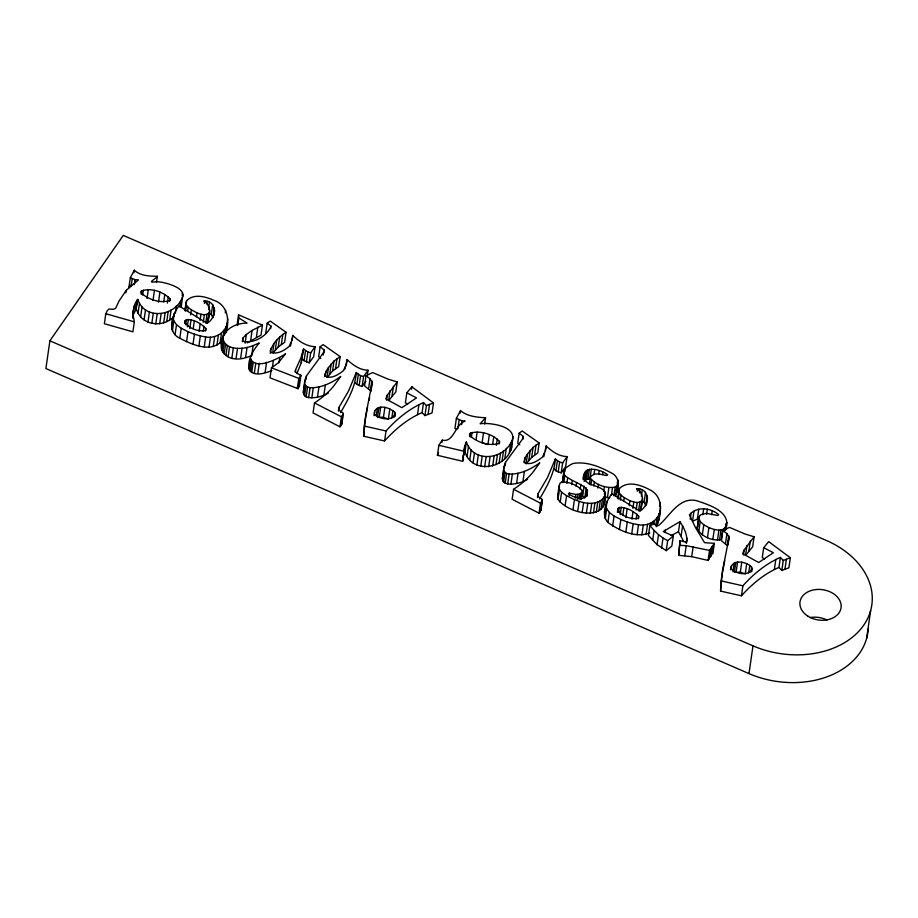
<?xml version="1.0" encoding="UTF-8"?>
<svg xmlns="http://www.w3.org/2000/svg" width="918" height="918" viewBox="0 0 918 918"><rect width="100%" height="100%" fill="white"/><g stroke="black" fill="none" stroke-linecap="round" stroke-linejoin="round"><path stroke-width="1.38" d="M170.025 298.843L170.014 300.37C160.558 303.789 148.268 299.635 140.993 292.785L140.867 291.339C150.345 287.173 163.037 291.545 170.025 298.843L169.658 301.345M132.846 318.225C133.362 311.73 133.179 304.604 137.78 299.371C144.734 320.944 176.531 316.159 182.716 296.457C183.933 290.937 177.954 287.701 173.754 285.854C168.189 283.536 162.302 281.952 156.255 281.631C146.134 283.49 154.809 279.588 157.357 276.307C149.519 276.18 140.316 275.928 134.326 270.236L130.322 277.729L128.876 287.736L130.207 285.234M271.935 370.516C242.455 382.68 244.521 360.12 259.255 342.976L253.116 345.57L251.681 355.564C213.401 372.157 210.245 323.836 247.091 323.056L238.818 317.972L238.565 314.805L262.445 325.167L261.01 335.162L247.217 342.85M222.776 336.906C223.544 351.055 243.695 349.712 253.116 345.57M686.492 542.986C688.018 535.378 684.036 527.816 679.917 521.676L663.232 531.556L673.284 536.055L671.838 546.061L666.25 550.674L657.047 544.626L648.441 535.492L649.887 525.486L652.423 522.526L656.84 525.934L658.55 525.555C669.738 516.295 679.079 496.42 696.636 500.723C708.925 504.831 731.508 511.51 725.989 528.688M586.969 495.949L587.417 490.361C581.714 480.55 547.174 476.465 572.981 463.487C586.063 461.192 599.202 466.413 610.527 472.506C620.361 476.603 619.375 487.584 615.519 495.617L616.965 485.611L618.204 482.581M384.596 440.973L386.03 430.978C396.496 419.274 409.038 408.866 423.531 402.589L422.085 412.595C407.592 418.86 395.05 429.268 384.596 440.973L363.7 436.245L364.159 425.952L367.579 406.926M363.7 436.245L365.594 415.946L372.249 382.496L370.057 378.732L365.972 375.841L364.526 385.847L370.424 390.724L371.87 380.718M616.77 492.576L618.262 481.193M741.457 595.805L742.891 585.81C753.357 574.106 765.899 563.698 780.392 557.421L778.946 567.427C764.453 573.704 751.911 584.112 741.457 595.805L720.561 591.089L721.02 580.784L724.727 560.45M720.561 591.089L722.455 570.789L729.11 537.328L726.93 533.565L722.833 530.684L721.399 540.679L727.285 545.556L728.731 535.561M250.453 357.722C254.091 371.331 278.464 358.571 285.567 353.774L278.349 362.874L271.464 367.82L270.018 377.826L298.052 388.704L299.394 386.191L299.084 384.917M290.421 346.12L292.842 335.437C298.786 341.289 306.566 346.442 315.126 346.671L310.686 352.799L307.874 351.996L303.537 348.966L301.07 357.469L295.573 369.782L295.389 371.549L296.64 372.983L300.886 375.405L299.486 378.698L298.052 388.704M583.343 479.621C582.173 464.359 600.154 468.914 607.727 474.824L606.649 475.57L598.984 473.94L594.818 473.986L590.618 476.235L590.274 478.037C595.736 485.048 606.465 488.663 615.163 487.114L616.965 485.611M181.454 304.546L181.271 306.451L182.9 294.54M226.161 330.147L225.908 332.741C229.993 320.68 227.641 304.845 213.951 300.37C205.609 296.606 194.146 293.324 186.629 300.599L184.748 310.25M656.163 526.737C661.224 515.537 664.001 498.704 651.837 490.912C642.451 485.622 628.773 479.896 619.466 488.399L617.596 498.049M658.757 520.54L660.57 506.644M456.774 429.383L454.938 428.339L456.384 418.333L460.538 410.621C467.239 416.451 477.039 417.254 485.576 417.782L480.16 423.76C490.602 422.211 520.667 426.87 510.752 443.073C501.664 460.136 472.793 462.328 466.413 441.891L464.978 451.885C472.162 475.432 507.906 468.26 511.693 446.55M328.506 392.904C321.977 397.563 298.878 402.853 304.283 388.039M340.13 356.609L334.014 361.061L328.495 367.533L327.06 377.539L332.568 371.056L338.685 366.615L340.13 356.609L323.125 344.617L320.107 346.786L324.329 350.171L323.584 352.546L306.532 375.783L304.914 380.293L303.571 394.556M527.575 479.276C521.045 483.935 497.946 489.214 503.339 474.411M539.187 442.981L533.071 447.433L527.563 453.905L526.117 463.911L531.637 457.428L537.753 452.987L539.187 442.981L522.193 430.99L519.175 433.147L523.386 436.543L522.64 438.919L505.589 462.156L503.982 466.665L502.639 480.929M456.384 418.333L462.144 420.857L465.116 421.087C455.007 424.46 453.825 443.05 442.201 440.135L438.861 445.31L437.416 455.317L462.683 461.272L464.726 446.056L466.413 441.891M462.683 461.272L464.726 446.056M49.893 340.796L752.99 645.847A82.987 61.185 8.2 0 0 863.677 625.273A82.987 61.185 8.2 0 0 826.349 540.461L123.264 235.41L49.893 340.796L45.9 368.543L748.985 673.594A82.987 61.185 8.2 0 0 868.187 629.071M130.322 277.729L135.049 279.692L138.515 279.864L126.214 290.375L119.099 300.92L115.634 308.333L113.43 309.286L108.978 309.068L107.395 310.525L105.811 313.726L104.377 323.733L132.903 331.834L134.349 321.839L133.213 315.723M125.858 292.876L126.214 290.375M131.113 286.393L132.192 278.888M133.959 272.738L134.326 270.236M134.326 284.695L135.049 279.692M132.582 315.058L133.305 310.054M132.513 317.456L134.613 304.856M133.167 314.851L135.703 310.1L137.149 300.106M135.703 310.1L137.448 299.761M136.002 309.768L137.78 299.371M173.95 316.503C164.311 327.072 145.147 326.211 138.067 313.164L139.502 303.169M141.246 294.334L141.785 290.593M142.611 295.068L143.334 290.077M140.638 316.687L142.083 306.692M147.041 298.488L148.303 289.732M144.08 319.854L145.526 309.848M147.959 322.08L149.393 312.086M153.019 300.381L154.465 290.375M156.45 282.549L157.357 276.307M151.826 323.388L153.272 313.382M158.504 302.079L159.95 292.085M155.739 323.939L157.185 313.933M159.686 323.744L161.132 313.738M163.725 301.976L164.804 294.471M163.679 322.803L165.125 312.797M167.374 303.089L168.269 296.835M166.743 321.575L168.189 311.581M169.658 319.98L171.104 309.974M222.626 340.142C211.76 353.568 192.137 344.629 179.802 338.237C166.651 332.132 171.781 314.725 178.999 305.969L207.066 323.251C216.923 317.972 217.325 299.968 203.681 301.024C211.771 305.579 210.233 315.643 207.25 323.021L209.763 310.192M171.815 329.046L173.204 317.1M173.341 319.579L174.236 313.325M172.389 330.95L173.835 320.944L173.261 319.039M175.384 313.141L176.463 305.637M175.074 334.657L176.508 324.662L173.835 320.944M179.767 306.968L180.662 300.725M182.154 295.275L182.521 292.773M179.802 338.237L181.236 328.242L176.508 324.662M185.367 309.355L185.906 305.602M186.274 303.101L186.629 300.599M185.459 311.259L186.354 305.005L185.838 302.745M184.736 323.274L185.092 320.772L186.434 319.694C193.583 319.085 201.065 323.434 205.839 328.506L205.655 330.388C198.667 332.155 188.947 328.426 184.759 322.39L185.092 320.772M185.711 324.697L186.434 319.694M187.662 311.122L188.201 307.369L186.354 305.005M187.329 326.865L188.408 319.372M186.561 341.68L188.006 331.685L181.236 328.242M190.634 314.84L191.357 309.836L188.201 307.369M189.785 328.552L191.047 319.808M193.25 328.495L194.329 320.99M196.532 316.699L197.072 312.946L191.357 309.836M193.009 344.216L194.444 334.209L188.006 331.685M200.067 320.543L200.973 314.289L197.072 312.946M199.103 331.306L200.181 323.813M204.427 303.376L204.783 300.874M198.896 345.96L200.342 335.965L194.444 334.209M203.28 322.241L204.37 314.736L207.02 314.3L208.696 313.027M206.791 303.801L207.158 301.299M203.303 331.318L204.014 326.315M205.758 323.056L207.02 314.3M208.742 307.174L209.453 302.171M205.483 331.008L205.839 328.506M208.834 309.653L209.201 307.151M204.232 346.935L205.678 336.929C215.374 338.88 225.61 332.695 227.354 322.746M214.433 307.633L212.999 317.628L211.266 314.518L212.712 304.512M209.017 347.13L210.463 337.135M213.94 315.172L214.72 310.054M213.251 346.545L214.697 336.55M216.935 345.191L218.369 335.196M220.056 343.057L221.502 333.062M225.289 312.831L225.644 310.33M221.307 348.817L224.072 330.147M221.789 350.733L223.235 340.739M224.049 335.575L224.417 333.073M225.059 334.003L226.138 326.51M222.741 352.535L224.187 342.54M226.287 328.851L227.721 318.844M224.118 354.13L225.564 344.124M225.92 355.507L227.354 345.501M228.134 356.666L229.569 346.66M231.898 357.871L233.344 347.865M237.119 324.8L238.565 314.805M237.739 325.465L238.818 317.972M236.075 358.387L237.521 348.392M242.421 341.748L242.96 337.996L246.368 334.485L252.094 330.4L262.445 325.167M240.654 358.227L242.088 348.232M245.106 343.229L246.368 334.485M245.622 357.377L247.068 347.383M250.66 340.394L252.094 330.4M249.042 369.323L250.476 359.317M251.36 356.23L251.716 353.728M249.501 370.654L250.947 360.648M250.396 371.721L251.842 361.726M256.42 337.078L257.855 327.083M251.739 372.524L253.173 362.53M254.343 373.178L255.778 363.184M257.832 373.27L259.278 363.264M265.738 333.154L267.172 323.159L270.294 321.105L286.072 332.293L284.637 342.288L278.269 346.97L273.22 352.822M270.649 328.598L271.005 326.097L267.172 323.159M265.13 372.387L266.564 362.392M270.282 353.292C271.074 344.181 278.739 337.021 286.072 332.293M272.692 352.489L273.954 343.734M272.302 368.015L273.38 360.51M275.308 350.091L276.754 340.085M278.269 346.97L279.703 336.963M281.367 344.365L282.813 334.37M278.992 362.644L279.715 357.641M292.119 340.44L292.842 335.437M295.217 372.283L295.573 369.782M297.352 388.394L298.786 378.4L271.464 367.82M296.881 373.626L301.242 362.736L302.676 352.741M301.242 362.736L303.537 348.966M299.807 379.914L300.53 374.911M299.394 386.191L300.886 375.405M315.126 346.671L313.692 356.666L309.251 362.794L304.087 360.694L305.522 350.687M306.428 361.99L307.874 351.996M303.215 392.64L304.914 380.293M305.992 379.536L306.532 375.783M309.251 362.794L310.686 352.799M304.535 396.025L305.981 386.03L305.017 384.55M306.119 397.058L307.553 387.063L305.981 386.03M308.609 397.701L310.054 387.706C321.22 388.096 331.834 382.863 340.704 376.483L333.464 386.409A119.776 88.312 8.2 0 1 314.507 402.922L313.061 412.928L339.981 426.824L341.852 424.001L343.286 414.007L343.125 413.077L338.708 409.921L338.937 407.408L348.438 391.217L356.264 372.57L360.567 375.726L363.562 376.506L368.038 370.218C359.879 370.103 352.81 365.008 347.142 359.581L344.87 369.105M311.845 397.781L313.29 387.775M320.107 346.786L318.672 356.781L320.772 358.479M323.216 355.048L323.584 352.546M317.525 396.92L318.959 386.926M323.962 352.673L324.329 350.171M324.479 376.609L325.982 371.492L328.495 367.533M325.259 376.483L325.982 371.492M323.882 395.015L325.328 385.021M329.746 374.051L331.18 364.044M332.568 371.056L334.014 361.061M335.552 368.588L336.998 358.582M338.398 411.161L338.937 407.408M346.247 365.834L347.142 359.581M339.981 426.824L341.427 416.829L343.286 414.007M340.876 425.791L342.322 415.785M342.035 420.582L342.575 416.829M340.555 412.595C347.773 400.214 355.369 387.212 356.264 372.57M365.846 381.257L362.128 386.501L356.873 384.424L358.307 374.418M359.122 385.721L360.567 375.726M362.128 386.501L363.562 376.506M367.131 376.46L368.038 370.218M368.623 388.727L370.057 378.732M370.987 391.24L372.249 382.496M374.016 415.728L374.739 410.725C379.685 404.092 389.657 407.741 394.774 412.285L395.05 416.474M376.254 415.739L377.332 408.235M377.493 417.506L378.927 407.512M380.718 407.122L379.272 417.116L383.437 417.38L388.383 419.01L389.817 409.003M383.437 417.38L384.883 407.374M386.57 400.156L387.293 395.153L397.242 381.945L388.084 379.145L372.593 372.536L365.972 375.841M390.093 390.655L388.658 400.65L395.796 391.952L397.242 381.945M391.997 396.232L393.443 386.237M391.825 418.126L392.915 410.633M394.051 417.288L394.774 412.285M422.085 412.595L424.965 415.602L432.045 412.951L433.48 402.956L411.861 386.799L406.846 392.812L405.4 402.818L407.81 404.092M411.494 389.301L411.861 386.799M417.495 414.615L418.929 404.62M424.965 415.602L426.4 405.607L423.531 402.589M428.075 414.42L429.521 404.425L433.48 402.956M441.845 442.637L442.201 440.135M457.875 428.66L459.138 419.916M460.182 413.123L460.538 410.621M461.605 424.609L462.144 420.857M467.067 456.292L468.513 446.297M469.901 436.819L470.441 433.078C480.493 430.37 492.289 433.881 499.472 441.386L499.53 443.164C489.776 446.779 476.832 442.407 469.442 435.235L470.441 433.078M471.336 437.484L472.047 432.493M469.752 459.952L471.198 449.958M476.063 439.573L477.142 432.068M473.022 462.867L474.468 452.872M476.878 465.047L478.324 455.041M484.681 424.024L485.576 417.782M482.088 442.751L483.534 432.757M480.745 466.344L482.191 456.349M484.67 466.918L486.115 456.923M489.363 434.593L487.917 444.587L483.258 443.119M488.651 466.769L490.086 456.774M492.691 444.266L493.769 436.761M492.691 465.896L494.125 455.89M496.34 445.299L497.246 439.056M495.995 464.623L497.441 454.628M499.117 443.887L499.472 441.386M499.128 462.947L500.574 452.941M502.089 460.847L503.523 450.841M504.866 458.334L506.311 448.328M502.284 479.012L503.982 466.665M505.049 465.896L505.589 462.156M503.603 482.398L505.049 472.391L504.085 470.923M509.306 453.067L510.752 443.073M505.175 483.43L506.621 473.436L505.049 472.391M510.683 450.749L512.129 440.743M511.475 448.569L513.128 436.543M507.677 484.073L509.111 474.067C520.288 474.468 530.902 469.236 539.761 462.844L532.52 472.781A119.776 88.312 8.2 0 1 513.564 489.294L512.129 499.289L539.05 513.196L540.909 510.374L542.354 500.379L542.182 499.449L537.764 496.282L537.994 493.781L547.495 477.589L555.333 458.943L559.624 462.087L562.631 462.879L567.094 456.579C558.947 456.476 551.867 451.381 546.199 445.953L543.754 456.728M510.901 484.142L512.347 474.147M519.175 433.147L517.729 443.153L519.84 444.851M516.582 483.293L518.027 473.298M523.03 439.045L523.386 436.543M524.316 462.856L525.039 457.852L527.563 453.905M522.95 481.388L524.396 471.382M528.802 460.411L530.248 450.417M531.637 457.428L533.071 447.433M534.62 454.949L536.055 444.955M537.455 497.533L537.994 493.781M545.487 450.956L546.199 445.953M539.05 513.196L540.484 503.19L542.354 500.379M539.933 512.164L541.379 502.157M542.182 499.449L540.909 510.374M539.612 498.967C546.841 486.586 554.426 473.585 555.333 458.943M567.094 456.579L565.649 466.585L561.185 472.873L555.929 470.796L557.375 460.79M558.19 472.093L559.624 462.087M583.699 477.119C585.879 486.712 599.706 484.394 604.778 491.704C611.285 523.214 569.103 514.688 557.983 499.312L557.616 496.213L559.051 486.219L560.003 483.293L561.437 482.168C568.953 481.445 577.319 485.22 582.425 490.625L581.163 499.369M561.185 472.873L562.631 462.879M559.108 489.546L559.464 487.045M557.983 499.312L559.429 489.317L559.051 486.219M563.79 472.609L562.344 482.616L564.054 472.036M562.895 481.824L563.973 474.319M560.152 502.249L561.598 492.255L559.429 489.317M564.937 471.359L565.293 468.857M563.881 482.179L564.788 475.926M566.842 483.465L567.565 478.462M565.121 505.738L566.567 495.731L561.598 492.255M569.149 495.686L569.516 493.184L575.827 494.435L579.706 494.033L582.184 492.197L582.425 490.625M571.673 484.67L572.212 480.917M576.091 486.402L576.63 482.65M572.993 509.593L574.438 499.599L566.567 495.731M575.288 498.187L575.827 494.435M577.215 499.415L577.938 494.412M580.199 489.317L580.922 484.314M578.983 499.036L579.706 494.033M577.697 511.395L579.132 501.389L574.438 499.599M580.222 499.541L581.117 493.287M583.309 479.116L583.859 475.363M584.284 480.217L585.546 471.462M584.135 486.012L582.701 496.018L584.777 497.831L586.223 487.825M584.1 481.457L585.076 480.355L586.51 470.349M585.076 480.355L586.361 479.586L587.807 469.58M582.138 512.611L583.584 502.616L579.132 501.389M586.361 479.586L587.979 479.162L589.413 469.167M586.522 496.615L587.417 490.361M591.353 469.087L589.907 479.081L587.979 479.162M589.367 484.279L590.618 476.235M586.35 513.254L587.784 503.259C594.612 503.982 603.333 501.561 605.455 494.251M590.848 485.083L591.571 480.08M593.969 474.549L594.692 469.557M593.82 485.978L594.359 482.225M590.308 513.323L591.743 503.316M598.593 474.514L599.133 470.762M593.476 512.91L594.921 502.903M597.939 488.078L598.479 484.325M596.321 512.072L597.767 502.077M602.61 474.721L602.965 472.219M598.846 510.821L600.28 500.826M601.026 509.157L602.472 499.151M603.688 491.486L604.411 486.483M604.423 494.205L604.778 491.704M602.965 506.931L604.4 496.936M649.772 532.991C635.474 538.327 619.489 530.753 607.911 522.457C600.693 514.367 606.041 501.274 611.836 493.769L639.903 511.051C649.76 505.784 650.162 487.779 636.53 488.824C644.608 493.379 643.082 503.443 640.098 510.821L642.611 497.992M604.664 516.845L606.041 504.9M609.839 497.694L607.452 497.556L608.886 487.55M605.823 509.88L607.085 501.125M605.237 518.75L606.672 508.744L606.098 506.839M611.399 495.261L612.478 487.768M607.911 522.457L609.357 512.462L606.672 508.744M613.901 495.869L615.163 487.114M617.298 483.453L617.837 479.701M612.639 526.037L614.073 516.042L609.357 512.462M618.755 493.402L619.466 488.399M618.296 499.059L619.191 492.805L618.675 490.556M617.389 512.324L617.929 508.572L619.271 507.493C626.432 506.885 633.902 511.234 638.687 516.306L638.492 518.188C631.515 519.955 621.784 516.226 617.596 510.19L617.929 508.572M618.548 512.496L619.271 507.493M620.316 500.172L621.038 495.169L619.191 492.805M620.178 514.677L621.256 507.172M619.409 529.491L620.843 519.485L614.073 516.042M623.655 501.389L624.206 497.648L621.038 495.169M622.806 515.101L623.884 507.608M625.904 517.545L627.166 508.79M629.197 505.749L629.909 500.746L624.206 497.648M625.846 532.015L627.292 522.009L620.843 519.485M632.915 508.342L633.81 502.1L629.909 500.746M631.94 519.106L633.018 511.613M637.264 491.176L637.62 488.674M631.733 533.76L633.179 523.765L627.292 522.009M636.128 510.041L637.207 502.536L639.857 502.112L641.533 500.826M639.456 492.851L639.995 489.11M636.14 519.118L636.862 514.114M638.595 510.856L639.857 502.112M641.395 496.225L642.302 489.971M638.32 518.808L638.687 516.306M637.081 534.735L638.515 524.74C648.223 526.68 658.447 520.495 660.191 510.546M645.836 505.439L644.103 502.318L645.549 492.312M645.641 505.818L646.008 503.316M646.02 504.189L647.282 495.433M641.854 534.93L643.3 524.935M646.605 504.234L647.569 497.854M646.088 534.356L647.534 524.35M650.851 525.498L651.206 522.996M652.067 525.027L652.423 522.526M653.8 524.614L654.339 520.862M652.675 540.45L654.109 530.443L649.887 525.486M655.831 525.452L656.909 517.947M659.549 506.38L660.088 502.628M657.54 524.304L658.975 514.309M657.047 544.626L658.493 534.632L654.109 530.443M661.58 548.046L663.014 538.04L658.493 534.632M664.919 532.417L665.286 529.915M666.25 550.674L667.684 540.679L673.284 536.055M683.749 541.505L678.482 531.683L679.917 521.676M686.848 540.484L686.159 542.228L680.02 540.61L678.666 555.333L691.724 556.652L708.076 560.428L712.483 553.233M681.167 535.733L682.613 525.739M678.666 555.333L680.02 540.61M686.194 543.112L686.916 538.109M684.782 555.688L686.216 545.682L709.522 550.421L714.365 543.341L704.542 542.676L695.408 527.391L689.372 514.883C696.9 506.047 710.394 507.734 718.656 514.573L717.83 515.491L706.321 513.38L700.801 514.688L698.609 517.442L697.21 528.665C701.536 536.697 712.402 541.413 721.296 539.566L722.741 529.56L725.277 527.54L726.884 522.445M690.244 519.313L691.139 513.059M693.974 511.177L692.539 521.183L697.313 519.175L698.747 509.169M691.724 556.652L693.159 546.646M697.21 528.665L699.057 516.375M698.759 531.556L700.205 521.562L698.609 517.442M702.798 514.78L703.693 508.526M702.339 534.827L703.785 524.832L700.205 521.562M706.619 514.137L707.33 509.146M707.468 537.627L708.914 527.632L703.785 524.832M711.68 514.688L712.23 510.936M708.076 560.428L709.522 550.421M709.144 558.901L710.578 548.907M712.838 539.52L714.284 529.514L708.914 527.632M710.807 556.572L712.242 546.577M712.838 550.743L713.378 546.99M712.861 553.68L714.365 543.341M717.451 540.186L718.897 530.191L722.741 529.56M719.54 540.048L720.974 530.053M723.809 531.224L724.176 528.722M724.922 530.042L725.277 527.54M725.599 527.081L726.149 523.329M725.69 530.225L726.402 525.222M725.484 543.571L726.93 533.565M728.031 544.833L729.11 537.328M730.51 569.826C731.118 558.683 746.15 561.082 751.635 567.117L751.911 571.306M731.061 569.309L731.6 565.557M732.943 571.822L734.205 563.078M735.788 562.344L734.354 572.35L740.298 572.212L745.244 573.842L746.678 563.847M736.144 571.96L737.579 561.954M740.298 572.212L741.744 562.218M743.442 555L744.154 549.997L754.103 536.778L744.957 533.989L729.466 527.38L722.833 530.684M746.954 545.487L745.519 555.493L752.657 546.784L754.103 536.778M748.859 551.075L750.304 541.069M748.698 572.97L749.776 565.465M750.913 572.121L751.635 567.117M778.946 567.427L781.826 570.445L788.906 567.783L790.352 557.788L768.722 541.631L763.707 547.656L762.261 557.651L764.683 558.924M748.985 673.594L752.99 645.847M774.356 569.447L775.802 559.452M781.826 570.445L783.261 560.439L780.392 557.421M784.936 569.263L786.382 559.257L790.352 557.788M866.649 638.285L870.643 610.539M369.047 400.363L369.633 397.746M271.005 348.289L270.294 351.124L271.521 352.707C278.062 354.233 284.351 350.401 289.193 346.384L290.96 342.368M171.758 327.106L172.802 323.32M604.595 514.906L605.295 512.382M249.019 367.716L250.27 363.735M557.616 496.213L558.569 493.299M395.406 413.972C392.112 421.649 379.226 419.205 374.372 414.133L374.739 410.725M752.267 568.804C748.973 576.481 736.087 574.048 731.233 568.976L730.877 567.324M242.96 337.996L242.49 341.106C253.07 344.273 267.172 336.263 271.005 326.097M463.292 456.051L464.978 451.885M387.293 395.153L385.755 398.802L401.82 407.684L416.497 397.907L406.846 392.812M697.164 527.448L697.611 526.37M744.154 549.997L742.628 553.646L758.681 562.516L773.358 552.739L763.707 547.656M587.325 493.448L586.223 496.03L584.181 497.808L581.323 498.485L573.153 496.466L569.458 494.561L568.655 493.299L569.516 493.184M525.039 457.852L524.006 462.029C529.801 466.355 537.776 460.733 542.504 457.061L544.294 452.976M345.225 366.603L343.435 370.688C338.719 374.36 330.732 379.983 324.938 375.669L324.834 374.108M437.416 455.317L438.586 452.884M671.15 535.584L678.482 531.683M426.4 405.607L429.521 404.425M783.261 560.439L786.382 559.257M680.1 545.338L686.216 545.682M200.973 314.289L204.37 314.736M633.81 502.1L637.207 502.536M714.284 529.514L718.897 530.191M583.584 502.616L587.784 503.259M365.146 426.25L386.03 430.978M722.007 581.083L742.891 585.81M200.342 335.965L205.678 336.929M633.179 523.765L638.515 524.74M438.861 445.31L464.118 451.277M604.09 496.753L607.452 497.556M307.553 387.063L310.054 387.706M506.621 473.436L509.111 474.067M105.811 313.726L134.349 321.839M298.786 378.4L299.486 378.698M513.564 489.294L540.484 503.19M314.507 402.922L341.427 416.829M663.014 538.04L667.684 540.679M641.946 500.758L644.103 502.318M209.097 312.958L211.266 314.518M302.091 358.961L304.087 360.694M553.887 468.937L555.929 470.796M354.83 382.576L356.873 384.424M136.346 309.377L138.067 313.164M616.391 489.696L616.827 491.187M207.95 318.167L208.329 320.198M341.68 423.083L341.852 424.001M658.814 513.965L659.124 516.65M810.043 617.573A20.747 15.296 8.2 0 1 826.992 620.017M807.84 616.139A20.747 15.296 8.2 0 0 840.98 608.29A20.747 15.296 8.2 0 0 812.774 590.09A20.747 15.296 8.2 0 0 807.84 616.139"/></g></svg>
